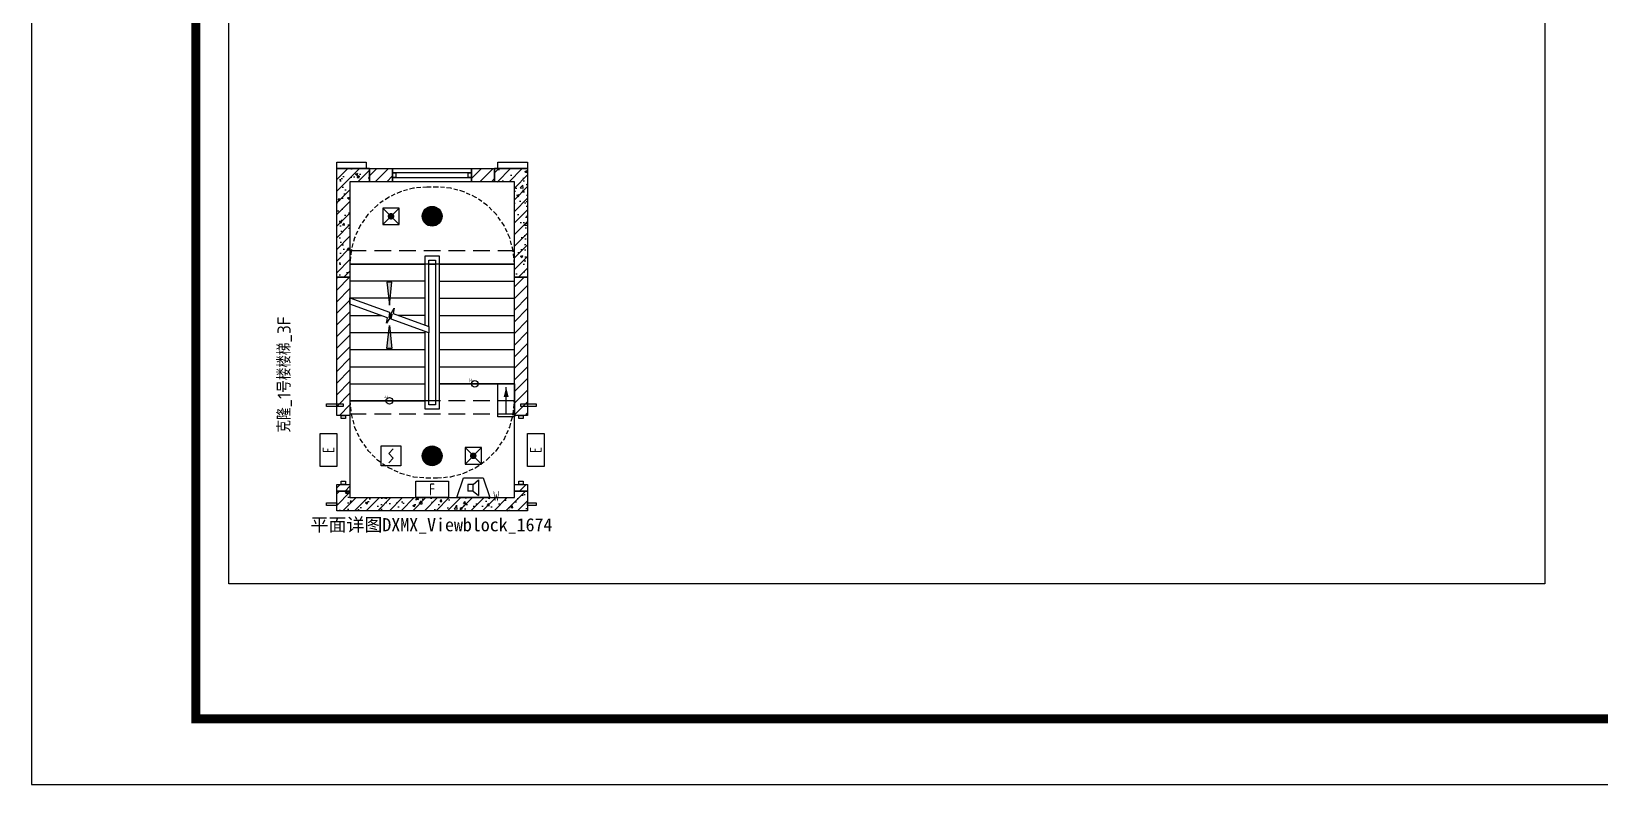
# Model space of a CAD drawing. Header units: millimetres. Extents: x -714894 to -19295, y 3400 to 234118.
# Drawn here: x -444647 to -420815, y 82898 to 94344 of the extents above; entities that cross this region are included whole.
import ezdxf
from ezdxf.enums import TextEntityAlignment as Align

# ---------------------------------------------------------------- set-up
doc = ezdxf.new("R2010")
doc.units = ezdxf.units.MM
doc.header["$LTSCALE"] = 500
for name, pattern in [('DASH', [0.35, 0.25, -0.1]), ('DASHED', [0.75, 0.5, -0.25]), ('HIDDEN', [0.375, 0.25, -0.125])]:
    doc.linetypes.add(name, pattern=pattern)
doc.layers.get('DEFPOINTS').update_dxf_attribs({"color": 9})
for name, color, linetype in [('AD-SIGN', 195, 'Continuous'), ('AE-ELEV-4', 251, 'Continuous'), ('AE-FNSH', 11, 'Continuous'), ('AE-HDWR', 8, 'Continuous'), ('AE-STAR', 51, 'Continuous'), ('AE-STRU-HACH', 40, 'Continuous'), ('AE-WALL', 255, 'Continuous'), ('AE-WALL-HACH', 15, 'Continuous'), ('AE-WIND', 11, 'Continuous'), ('C-SHET-SHET', 144, 'Continuous'), ('C-XREF-INT', 7, 'Continuous'), ('E-FAS-DEVC', 3, 'Continuous'), ('E-LITE-LITE', 3, 'Continuous'), ('E-UNIV-EL', 140, 'Continuous'), ('S_BEAM', 4, 'DASHED'), ('S_STAR', 243, 'Continuous')]:
    doc.layers.add(name, color=color, linetype=linetype)
doc.layers.add('DEFPOINTS-1', color=251, linetype='Continuous', plot=False)
doc.layers.add('DEFPOINTS-2', color=7, linetype='DASH', plot=False)
doc.styles.add('TH-STYLE3', font='tssdeng.shx', dxfattribs={"width": 0.65, "bigfont": 'tssdchn.shx'})
doc.styles.add('黑体', font='')
doc.styles.get('黑体').set_extended_font_data('SimHei')

# ---------------------------------------------------------------- blocks, each defined once
blk = doc.blocks.new('SH_THAPE_A0L')
blk.add_lwpolyline([(0, 0), (1189, 0), (1189, 841), (0, 841)], close=True)
at = {"const_width": 1.4}
blk.add_lwpolyline([(25, 831), (25, 10), (1179, 10), (1179, 831)], close=True, dxfattribs=at)
blk = doc.blocks.new('克隆_1号楼楼梯_3F_200910115524937568')
at = {"layer": 'AD-SIGN'}
for points in [[(274, -640), (274, -560), (624, -600)], [(1286, -640), (1286, -560), (936, -600)]]:
    blk.add_hatch(color=195, dxfattribs=at).paths.add_polyline_path(points, flags=0)
at = {"layer": 'AD-SIGN', "color": 195, "linetype": 'Continuous', "ltscale": 0.5}
for points in [[(-520, -600, 0, 0, 0), (274, -600, 80, 0, 0), (624, -600, 0, 0, 0)], [(-260, -1900, 0, 0, 0), (2140, -1900, 0, 0, 0), (2140, -600, 0, 0, 0), (1286, -600, 80, 0, 0), (936, -600, 0, 0, 0)]]:
    blk.add_lwpolyline(points, format="xyseb", dxfattribs=at)
at = {"layer": 'AD-SIGN', "color": 195}
for points in [[(274, -640), (274, -560), (624, -600), (274, -640)], [(1286, -640), (1286, -560), (936, -600), (1286, -640)]]:
    blk.add_lwpolyline(points, close=True, dxfattribs=at)
at = {"layer": 'AE-ELEV-4', "color": 251, "linetype": 'HIDDEN', "ltscale": 0.5}
for points in [[(-520, 0), (-723, -18), (-920, -71), (-1105, -157), (-1272, -274), (-1416, -418), (-1533, -585), (-1619, -770), (-1672, -967), (-1690, -1170)], [(2730, -1170), (2712, -967), (2659, -770), (2573, -585), (2456, -418), (2312, -274), (2145, -157), (1960, -71), (1763, -18), (1560, 0)], [(-1690, -1170), (-1690, -1330)], [(2730, -1330), (2730, -1170)], [(-1690, -1330), (-1672, -1533), (-1619, -1730), (-1533, -1915), (-1416, -2082), (-1272, -2226), (-1105, -2343), (-920, -2429), (-723, -2482), (-520, -2500)], [(1560, -2500), (1763, -2482), (1960, -2429), (2145, -2343), (2312, -2226), (2456, -2082), (2573, -1915), (2659, -1730), (2712, -1533), (2730, -1330)]]:
    blk.add_lwpolyline(points, dxfattribs=at)
at = {"layer": 'AE-STAR', "color": 51, "linetype": 'Continuous', "ltscale": 0.5}
for points in [[(561, -1200), (998, 0), (-520, 0), (-520, -1200), (561, -1200)], [(-260, 0), (-260, -1200)], [(0, 0), (0, -1200)], [(260, 0), (260, -1200)], [(520, 0), (520, -1200)], [(998, 0), (561, -1200), (1560, -1200), (1560, 0), (998, 0)], [(780, 0), (780, -599)], [(1040, -1200), (1040, 0)], [(1300, -1200), (1300, 0)], [(1560, -1200), (1560, 0)], [(780, -1200), (780, -599)], [(-520, -1300), (-520, -1200)], [(1560, -2500), (1560, -1300), (-260, -1300), (-260, -2500), (1560, -2500)], [(-260, -1300), (-260, -2500)], [(0, -1300), (0, -2500)], [(260, -1300), (260, -2500)], [(520, -1300), (520, -2500)], [(780, -1300), (780, -2500)], [(1040, -1300), (1040, -2500)], [(1300, -1300), (1300, -2500)], [(1560, -1300), (1560, -1200)]]:
    blk.add_lwpolyline(points, dxfattribs=at)
at = {"layer": 'DEFPOINTS-1', "color": 151, "linetype": 'Continuous', "ltscale": 0.5}
for points in [[(-520, -1300), (-520, -1200)], [(1560, -1300), (1560, -1200)]]:
    blk.add_lwpolyline(points, dxfattribs=at)
at = {"layer": 'DEFPOINTS-1'}
for centre in [(-520, -600), (-260, -1900)]:
    blk.add_circle(centre, 50, dxfattribs=at)
at = {"layer": 'DEFPOINTS-2', "color": 151, "linetype": 'Continuous', "ltscale": 0.5}
for points in [[(-260, -2500), (-260, -1300), (-520, -1300), (-520, 0), (-1990, 0), (-1990, -2500), (-260, -2500)], [(2810, -2500), (2810, 0), (1560, 0), (1560, -2500), (2810, -2500)]]:
    blk.add_lwpolyline(points, dxfattribs=at)
at = {"layer": 'S_STAR', "color": 243, "linetype": 'Continuous', "ltscale": 0.5}
for points in [[(-520, 0), (-520, -1200)], [(998, 0), (-520, 0)], [(-260, 0), (-260, -1200)], [(0, 0), (0, -1200)], [(260, 0), (260, -1200)], [(520, 0), (520, -1200)], [(561, -1200), (998, 0)], [(998, 0), (561, -1200)], [(780, 0), (780, -599)], [(1560, 0), (998, 0)], [(1040, -1200), (1040, 0)], [(1300, -1200), (1300, 0)], [(1560, -1200), (1560, 0)], [(1560, -1200), (1560, 0)], [(780, -1200), (780, -599)], [(-520, -1300), (-520, -1200)], [(-520, -1200), (561, -1200)], [(-260, -1300), (-260, -2500)], [(-260, -1300), (-260, -2500)], [(1560, -1300), (-260, -1300)], [(0, -1300), (0, -2500)], [(260, -1300), (260, -2500)], [(520, -1300), (520, -2500)], [(561, -1200), (1560, -1200)], [(780, -1300), (780, -2500)], [(1040, -1300), (1040, -2500)], [(1300, -1300), (1300, -2500)], [(1560, -1300), (1560, -1200)], [(1560, -2500), (1560, -1300)], [(-260, -2500), (1560, -2500)]]:
    blk.add_lwpolyline(points, dxfattribs=at)
at = {"layer": 'DEFPOINTS-1', "transparency": 33554531, "style": 'TH-STYLE3'}
for s, height, p in [('克隆_1号楼楼梯_3F', 200, (-1000, 900)), ('上', 50, (-500, -580)), ('下', 50, (-240, -1880))]:
    blk.add_text(s, height=height, dxfattribs=at).set_placement(p)
blk.add_wipeout([(1560, -1140), (583, -1140), (561, -1200), (1560, -1200)]).dxf.layer = 'AE-HDWR'
blk.add_wipeout([(1620, -1300), (1560, -1300), (1560, -1360), (1680, -1360), (1680, -1140), (1560, -1140), (1560, -1200), (1620, -1200)]).dxf.layer = 'AE-HDWR'
at = {"layer": 'AE-HDWR', "color": 8, "linetype": 'Continuous', "ltscale": 0.5}
for points in [[(1680, -1140), (1560, -1140)], [(1680, -1360), (1680, -1140)]]:
    blk.add_lwpolyline(points, dxfattribs=at)
at = {"layer": 'S_BEAM', "color": 4, "linetype": 'DASHED'}
blk.add_lwpolyline([(1760, -2500), (1760, 0)], dxfattribs=at)
blk.add_wipeout([(1560, -1300), (-260, -1300), (-260, -1360), (1560, -1360)]).dxf.layer = 'AE-HDWR'
at = {"layer": 'AE-HDWR', "color": 8, "linetype": 'Continuous', "ltscale": 0.5}
for points in [[(1560, -1200), (1620, -1200)], [(1620, -1300), (1560, -1300)], [(1560, -1360), (1680, -1360)], [(1620, -1200), (1620, -1300)]]:
    blk.add_lwpolyline(points, dxfattribs=at)
at = {"layer": 'S_BEAM', "color": 4, "linetype": 'DASHED'}
blk.add_lwpolyline([(1560, -2500), (1560, 0)], dxfattribs=at)
blk.add_wipeout([(-260, -1360), (-260, -1300), (-580, -1300), (-580, -1200), (-520, -1200), (-520, -1140), (-640, -1140), (-640, -1360)]).dxf.layer = 'AE-HDWR'
at = {"layer": 'AE-HDWR', "color": 8, "linetype": 'Continuous', "ltscale": 0.5}
for points in [[(-640, -1140), (-640, -1360)], [(-640, -1360), (-260, -1360)], [(-260, -1360), (1560, -1360)]]:
    blk.add_lwpolyline(points, dxfattribs=at)
at = {"layer": 'S_BEAM', "color": 4, "linetype": 'DASHED'}
blk.add_lwpolyline([(-720, -2500), (-720, 0)], dxfattribs=at)
blk.add_wipeout([(584, -1140), (-520, -1140), (-520, -1200), (562, -1200)]).dxf.layer = 'AE-HDWR'
at = {"layer": 'AE-HDWR', "color": 8, "linetype": 'Continuous', "ltscale": 0.5}
for points in [[(-520, -1140), (-640, -1140)], [(584, -1140), (-520, -1140)], [(583, -1140), (561, -1200)], [(562, -1200), (584, -1140)], [(1560, -1140), (583, -1140)], [(-580, -1300), (-580, -1200)], [(-580, -1200), (-520, -1200)], [(-260, -1300), (-580, -1300)], [(-520, -1200), (562, -1200)], [(1560, -1300), (-260, -1300)], [(561, -1200), (1560, -1200)]]:
    blk.add_lwpolyline(points, dxfattribs=at)
at = {"layer": 'S_BEAM', "color": 4, "linetype": 'DASHED'}
blk.add_lwpolyline([(-520, -2500), (-520, 0)], dxfattribs=at)
blk.add_wipeout([(948, 0), (1048, 0), (829, -604), (748, -591), (888, -674), (808, -660), (612, -1200), (512, -1200), (720, -628), (800, -641), (660, -559), (740, -572)])
at = {"layer": 'AD-SIGN', "color": 195, "linetype": 'Continuous', "ltscale": 0.5}
blk.add_lwpolyline([(948, 0), (1048, 0), (829, -604), (748, -591), (888, -674), (808, -660), (612, -1200), (512, -1200), (720, -628), (800, -641), (660, -559), (740, -572), (948, 0)], dxfattribs=at)
blk = doc.blocks.new('DXMX_ProjectVie_Detail_DEFAULT_DXMX_Viewblock_1674_38d31a63-4cb0-49c9-b1f0-b70d85b0ca33_200910140000644694')
at = {"layer": 'AE-FNSH', "linetype": 'Continuous'}
for points in [[(18500, 13800), (18500, 13700), (18050, 13700), (18050, 13800)], [(20950, 13800), (20950, 13700), (20500, 13700), (20500, 13800)]]:
    blk.add_lwpolyline(points, close=True, dxfattribs=at)
at = {"layer": 'AE-HDWR', "linetype": 'Continuous'}
blk.add_lwpolyline([(21083, 8620), (21083, 8580), (20950, 8580), (20950, 8620)], close=True, dxfattribs=at)
at = {"layer": 'AE-WIND', "linetype": 'Continuous'}
blk.add_lwpolyline([(20100, 13700), (20100, 13633), (18900, 13633), (18900, 13700)], close=True, dxfattribs=at)
at = {"layer": 'C-XREF-INT', "rotation": 90}
blk.add_blockref('克隆_1号楼楼梯_3F_200910115524937568', (18250, 10690), dxfattribs=at)
at = {"layer": 'DEFPOINTS', "insert": (19490, 8150), "char_height": 200, "attachment_point": 8, "style": '黑体'}
blk.add_mtext('平面详图DXMX_Viewblock_1674', dxfattribs=at)
at = {"layer": 'AE-STRU-HACH'}
h = blk.add_hatch(dxfattribs=at)
h.set_pattern_fill('钢筋混凝土', color=40, scale=50, style=0)
h.set_pattern_definition([(45, (0, 0), (-88.38835, 88.38835), []), (50, (0, 0), (358.63, -31.376), [37.5, -412.5]), (355, (0, 0), (-69.3757, 376.096), [30, -330]), (100.4514, (29.9, -2.6), (289.2547, 344.72), [31.87, -350.571]), (46.1842, (0, 100), (533.6205, -82.7595), [56.25, -618.75]), (96.6356, (44.47, 93.1), (467.331, 487.059), [47.805, -525.856]), (351.1842, (0, 100), (467.331, 487.059), [45, -495]), (21, (50, 75), (298.4535, -201.3094), [37.5, -412.5]), (326, (50, 75), (121.6577, 362.575), [30, -330]), (71.4514, (74.87, 58.22), (420.1113, 161.2652), [31.87, -350.571]), (37.5, (0, 0), (6.0799, 166.4469), [0, -326, 0, -335, 0, -331.25]), (7.5, (0, 0), (131.5348, 197.2059), [0, -191, 0, -318.5, 0, -126.25]), (327.5, (-111.5, 0), (266.9112, -11.27744), [0, -125, 0, -390, 0, -517.5]), (317.5, (-161.5, 0), (291.593, 50.0525), [0, -162.5, 0, -259, 0, -367.5])])
h.paths.add_polyline_path([(18550, 13700), (18550, 13500), (18250, 13500), (18250, 12050), (18050, 12050), (18050, 13700)], flags=0)
h.paths.add_polyline_path([(20450, 13500), (20450, 13700), (20950, 13700), (20950, 12050), (20750, 12050), (20750, 13500)], flags=0)
h.paths.add_polyline_path([(18250, 8800), (18250, 8700), (20750, 8700), (20750, 8800), (20950, 8800), (20950, 8500), (18050, 8500), (18050, 8800)], flags=0)
at = {"layer": 'AE-WALL-HACH'}
h = blk.add_hatch(dxfattribs=at)
h.set_pattern_fill('普通砖', color=15, scale=50, style=0)
h.set_pattern_definition([(45, (0, 89.76), (-88.3884, 88.3884), [])])
h.paths.add_polyline_path([(20950, 13700), (20950, 13700), (20450, 13700), (20450, 13500), (20100, 13500), (20100, 13700)], flags=0)
h.paths.add_polyline_path([(18050, 13700), (18050, 13700), (18900, 13700), (18900, 13500), (18550, 13500), (18550, 13700)], flags=0)
h.paths.add_polyline_path([(18250, 12050), (18250, 9950), (18050, 9950), (18050, 12050)], flags=0)
h.paths.add_polyline_path([(20950, 12050), (20950, 9950), (20750, 9950), (20750, 12050)], flags=0)
h.paths.add_polyline_path([(18250, 8900), (18250, 8800), (18050, 8800), (18050, 8900)], flags=0)
h.paths.add_polyline_path([(20950, 8900), (20950, 8800), (20750, 8800), (20750, 8900)], flags=0)
at = {"layer": 'AE-HDWR', "linetype": 'Continuous'}
for points in [[(18150, 10125), (18150, 10085), (17897, 10085), (17897, 10125)], [(21083, 10125), (21083, 10085), (20850, 10085), (20850, 10125)], [(18050, 8620), (18050, 8580), (17897, 8580), (17897, 8620)]]:
    blk.add_lwpolyline(points, close=True, dxfattribs=at)
at = {"layer": 'AE-WALL', "linetype": 'Continuous'}
for points in [[(18050, 13700), (18050, 13700), (18900, 13700), (18900, 13500), (18550, 13500), (18550, 13700)], [(18550, 13700), (18550, 13500), (18250, 13500), (18250, 12050), (18050, 12050), (18050, 13700)], [(20950, 13700), (20950, 13700), (20450, 13700), (20450, 13500), (20100, 13500), (20100, 13700)], [(20450, 13500), (20450, 13700), (20950, 13700), (20950, 12050), (20750, 12050), (20750, 13500)], [(18250, 12050), (18250, 9950), (18050, 9950), (18050, 12050)], [(20950, 12050), (20950, 9950), (20750, 9950), (20750, 12050)], [(18250, 8900), (18250, 8800), (18050, 8800), (18050, 8900)], [(20950, 8900), (20950, 8800), (20750, 8800), (20750, 8900)], [(18250, 8800), (18250, 8700), (20750, 8700), (20750, 8800), (20950, 8800), (20950, 8500), (18050, 8500), (18050, 8800)]]:
    blk.add_lwpolyline(points, close=True, dxfattribs=at)
at = {"layer": 'AE-WIND', "linetype": 'Continuous'}
for points in [[(18950, 13633), (18950, 13567), (18900, 13567), (18900, 13633)], [(20100, 13633), (20100, 13567), (20050, 13567), (20050, 13633)], [(20100, 13567), (20100, 13500), (18900, 13500), (18900, 13567)]]:
    blk.add_lwpolyline(points, close=True, dxfattribs=at)
at = {"layer": 'DEFPOINTS-1', "linetype": 'Continuous'}
for points in [[(18183, 9950), (18183, 9900), (18117, 9900), (18117, 9950)], [(20883, 9950), (20883, 9900), (20817, 9900), (20817, 9950)], [(18183, 8950), (18183, 8900), (18117, 8900), (18117, 8950)], [(20883, 8950), (20883, 8900), (20817, 8900), (20817, 8950)]]:
    blk.add_lwpolyline(points, close=True, dxfattribs=at)
blk = doc.blocks.new('E-BL302')
at = {"const_width": 1.5}
blk.add_lwpolyline([(-0.75, 0, 1), (0.75, 0, 1)], format="xyb", close=True, dxfattribs=at)
blk.add_circle((0, 0), 1.5)
blk = doc.blocks.new('E-BFAS110')
blk.add_lwpolyline([(-1.5, -1.5), (-1.5, 1.5), (1.5, 1.5), (1.5, -1.5)], close=True)
at = {"layer": 'E-UNIV-EL'}
blk.add_lwpolyline([(0.35, 1.06), (-0.35, 0.35), (0.35, -0.35), (-0.35, -1.06)], dxfattribs=at)
blk = doc.blocks.new('E-BFEL800')
for p, q in [((-1.25, -1.25), (1.25, 1.25)), ((1.25, -1.25), (-1.25, 1.25))]:
    blk.add_line(p, q)
blk.add_lwpolyline([(-1.25, -1.25), (1.25, -1.25), (1.25, 1.25), (-1.25, 1.25)], close=True)
at = {"const_width": 0.5}
blk.add_lwpolyline([(-0.25, 0, 1), (0.25, 0, 1)], format="xyb", close=True, dxfattribs=at)
blk = doc.blocks.new('E-BFEL110')
blk.add_lwpolyline([(-2.5, 1.25), (2.5, 1.25), (2.5, -1.25), (-2.5, -1.25)], close=True)
at = {"layer": 'E-UNIV-EL', "style": 'TH-STYLE3', "width": 0.7}
blk.add_attdef('T', text='', height=1.8, dxfattribs=at).set_placement((0, 0), align=Align.MIDDLE)
blk = doc.blocks.new('E-BFEL200')
blk.add_lwpolyline([(-2.5, 1.25), (2.5, 1.25), (2.5, -1.25), (-2.5, -1.25)], close=True)
at = {"layer": 'E-UNIV-EL'}
blk.add_line((-2, 0), (2, 0), dxfattribs=at)
blk.add_lwpolyline([(0.5, 0, 0.75, 0, 0), (2, 0, 0, 0, 0)], format="xyseb", dxfattribs=at)
blk = doc.blocks.new('E-BFEL100')
blk.add_lwpolyline([(-2.5, 1.25), (2.5, 1.25), (2.5, -1.25), (-2.5, -1.25)], close=True)
at = {"layer": 'E-UNIV-EL', "style": 'TH-STYLE3', "width": 0.7}
blk.add_attdef('T', text='', height=1.8, dxfattribs=at).set_placement((0, 0), align=Align.MIDDLE)
blk = doc.blocks.new('E-BFAS410-4')
blk.add_lwpolyline([(-2.5, -1.5), (-1.5, 1.5), (1.5, 1.5), (2.5, -1.5)], close=True)
at = {"layer": 'E-UNIV-EL'}
for p, q in [((0, 0.5), (-0.8, 0.5)), ((-0.8, 0.5), (-0.8, -0.5)), ((0, 0.5), (0.8, 1.2)), ((0, -0.5), (0, 0.5)), ((0.8, 1.2), (0.8, -1.2)), ((0, -0.5), (-0.8, -0.5)), ((0, -0.5), (0.8, -1.2))]:
    blk.add_line(p, q, dxfattribs=at)
at = {"layer": 'E-UNIV-EL', "style": 'TH-STYLE3', "width": 0.5}
blk.add_attdef('F', text='', height=1.5, dxfattribs=at).set_placement((3.5, -1.25), align=Align.MIDDLE)

msp = doc.modelspace()

# ---------------------------------------------------------------- block references
at = {"layer": 'C-SHET-SHET', "xscale": 100, "yscale": 100, "zscale": 100}
msp.add_blockref('SH_THAPE_A0L', (-444647.48, 82897.79), dxfattribs=at)

# ---------------------------------------------------------------- next in the draw order: block references
at = {"layer": 'C-XREF-INT'}
msp.add_blockref('DXMX_ProjectVie_Detail_DEFAULT_DXMX_Viewblock_1674_38d31a63-4cb0-49c9-b1f0-b70d85b0ca33_200910140000644694', (-458057.1, 78558.76), dxfattribs=at)

# ---------------------------------------------------------------- next in the draw order: linework, layer by layer
at = {"layer": 'C-SHET-SHET'}
msp.add_lwpolyline([(-441647.48, 124747.79), (-421647.48, 124747.79), (-421647.48, 85947.79), (-441647.48, 85947.79)], close=True, dxfattribs=at)

# ---------------------------------------------------------------- next in the draw order: block references
at = {"layer": 'E-FAS-DEVC', "xscale": 100, "yscale": 100, "zscale": 100}
msp.add_blockref('E-BFAS110', (-439182.1, 87893.75), dxfattribs=at)
msp.add_blockref('E-BFAS410-4', (-437932.1, 87408.72), dxfattribs=at).add_auto_attribs({'F': 'W'})
at = {"layer": 'E-LITE-LITE', "xscale": 100, "yscale": 100, "zscale": 100}
for name, p in [('E-BFEL800', (-439182.1, 91533.75)), ('E-BL302', (-438557.1, 91533.75)), ('E-BL302', (-438557.1, 87893.75)), ('E-BFEL800', (-437932.1, 87893.75))]:
    msp.add_blockref(name, p, dxfattribs=at)
at = {"layer": 'E-LITE-LITE', "xscale": 100, "yscale": 100, "zscale": 100, "rotation": 90}
msp.add_blockref('E-BFEL200', (-437432.1, 88738.75), dxfattribs=at)
for p in [(-440132.1, 87983.75), (-436982.1, 87983.75)]:
    msp.add_blockref('E-BFEL100', p, dxfattribs=at).add_auto_attribs({'T': 'E'})
at = {"layer": 'E-LITE-LITE', "xscale": 100, "yscale": 100, "zscale": 100}
msp.add_blockref('E-BFEL110', (-438557.1, 87383.76), dxfattribs=at).add_auto_attribs({'T': 'F'})

doc.saveas('drawing.dxf')
